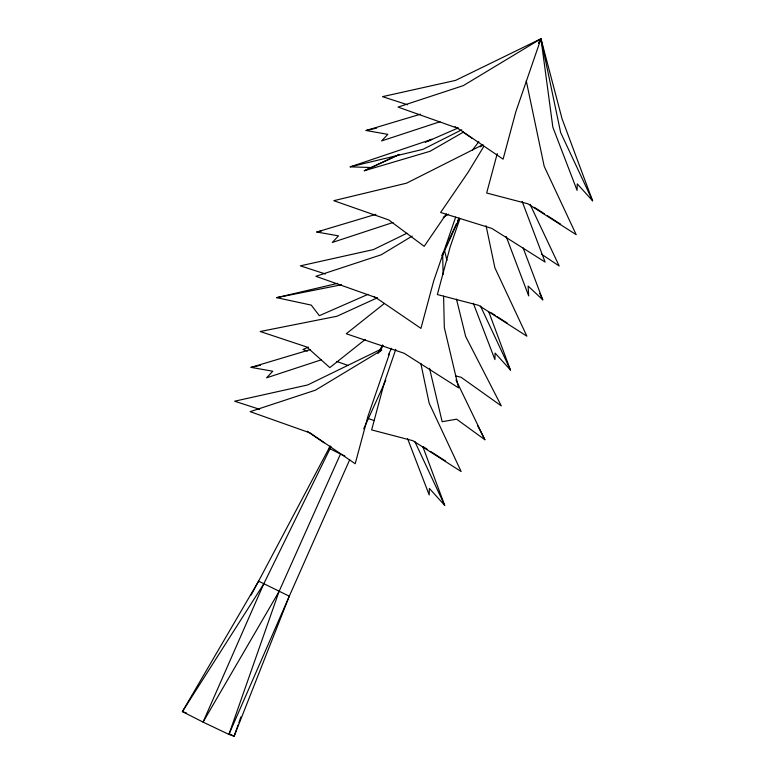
<?xml version="1.0" encoding="UTF-8"?>
<svg xmlns="http://www.w3.org/2000/svg" width="775" height="775" viewBox="0 0 775 775"><rect width="100%" height="100%" fill="white"/><g stroke="black" fill="none" stroke-linecap="round" stroke-linejoin="round"><path stroke-width="1.16" d="M497.25 153.605L486.661 193.014L527.93 203.825L576.174 234.66L544.195 166.315L526.254 80.794M389.544 353.565L367.98 416.223L355.202 463.741L309.952 432.867L250.16 411.661L315.454 390.174L381.688 350.193M395.783 349.341L384.41 382.375L371.632 429.902L412.901 440.704L461.144 471.539L429.166 403.203L420.815 363.368M455.671 217.068L433.709 280.86L420.932 328.377L375.681 297.503L315.88 276.297L381.184 254.81L412.232 236.065M459.943 218.54L450.139 247.012L437.362 294.539L478.63 305.34L526.874 336.176L494.896 267.84L486.051 225.661M592.604 200.812L560.625 132.477L540.969 38.75L515.869 111.648L503.091 159.175L457.841 128.301L398.05 107.095L463.343 85.608L540.969 38.75L562.078 118.866L592.604 200.812L577.259 183.849L577.075 190.369L552.856 127.255L540.969 38.75L455.584 80.387L382.521 96.652L407.553 104.77M330.247 445.906L329.133 448.047L329.956 448.754L340.496 453.995L279.039 591.519L228.916 734.419L234.127 736.25L289.288 596.188L349.728 459.653M238.099 724.906L234.127 736.25L230.001 734.148M238.894 722.639L240.88 716.972M331.061 446.603L263.694 583.992L203.05 722.097L228.916 734.419L289.288 596.188L258.598 581.134L329.133 448.047M363.727 428.798L385.756 380.322M442.331 255.808L459.362 218.347M538.741 43.051L540.969 38.75L538.964 43.158L540.969 38.75L539.652 40.765M441.915 255.45L443.416 252.146M445.935 246.644L447.94 242.246M448.948 240.047L456.494 223.549M457.502 221.35L459.003 218.046M388.372 354.824L391.53 348.275M540.969 38.75L538.751 43.051M379.798 351.898L383.121 345.447M378.055 353.516L382.511 344.923M251.148 595.006L258.598 581.134L182.396 711.605L203.05 722.097L279.039 591.519M483.784 146.485L468.197 172.157L440.626 212.495L491.825 228.412L545.106 262.057L522.147 201.432M263.694 583.992L182.396 711.605L186.562 713.068M446.39 213.861L424.187 246.334L388.73 219.916L333.783 200.686L406.565 183.171L483.048 144.615M472.295 150.263L478.824 141.709M384.429 303.432L346.251 333.763L404.114 353.264L458.577 387.878L444.317 327.525L443.6 296.127M365.199 339.489L329.821 367.602L306.774 346.987L260.206 331.506L336.912 316.258L377.58 297.707M443.281 217.329L448.454 214.2M463.343 132.147L430.038 151.29L364.289 170.762L399.377 154.428M480.219 146.853L482.302 145.652M461.774 129.783L422.995 149.333L350.213 166.848L371.215 167.526M406.923 233.256L373.424 249.589L300.361 265.854L325.384 273.972M381.184 349.118L307.694 384.952L234.631 401.218L259.664 409.336M427.529 141.331L458.374 127.875M364.289 170.762L399.164 154.535M425.32 142.358L431.859 139.316L350.213 166.848M368.057 294.335L319.358 315.677L311.25 305.108L276.636 297.668L337.677 283.35M308.46 347.093L302.928 349.515L307.433 351.114M440.035 121.714L381.61 140.934L387.8 134.346L366.091 130.491L420.554 114.177M393.032 222.483L332.32 242.449L338.501 235.862L316.791 232.016L375.894 214.307M321.577 359.726L266.59 377.812L272.771 371.225L251.061 367.369L310.165 349.67M366.091 130.491L376.689 128.127M316.791 232.016L321.499 230.96M251.061 367.369L260.487 365.277M276.636 297.668L341.543 284.764M455.438 375.846L461.096 377.289L501.299 405.887L465.678 336.534L456.465 299.102M367.505 418.277L374.238 420.602M336.718 361.46L347.985 365.442M340.496 453.995L344.817 456.02M534.43 207.38L544.515 213.852M547.538 215.799L560.645 224.217M491.185 312.78L495.215 315.377M497.23 316.675L507.315 323.146M423.441 446.855L427.471 449.442M430.493 451.389L445.625 461.096M541.337 254.103L559.182 265.98L530.032 204.309M455.08 126.674L458.073 128.727M463.062 132.138L472.033 138.289M373.918 296.563L376.912 298.608M307.191 431.239L324.144 442.854M455.981 379.895L484.869 439.725L456.62 419.178L442.147 421.716L429.524 368.328M523.115 247.864L542.752 299.818L528.104 286.033L528.676 295.905L506.133 236.394M488.705 311.647L510.444 370.024L495.099 353.061L494.915 359.581L473.293 303.219M422.976 447.01L444.714 505.387L429.369 488.424L429.185 494.944L407.563 438.582M477.739 425.863L484.869 439.725M539.681 293.328L542.752 299.818M480.49 306.018L510.444 370.024M414.761 441.382L444.714 505.387M444.385 249.986L446.972 260.507M442.651 253.871L443.116 274.398"/></g></svg>
